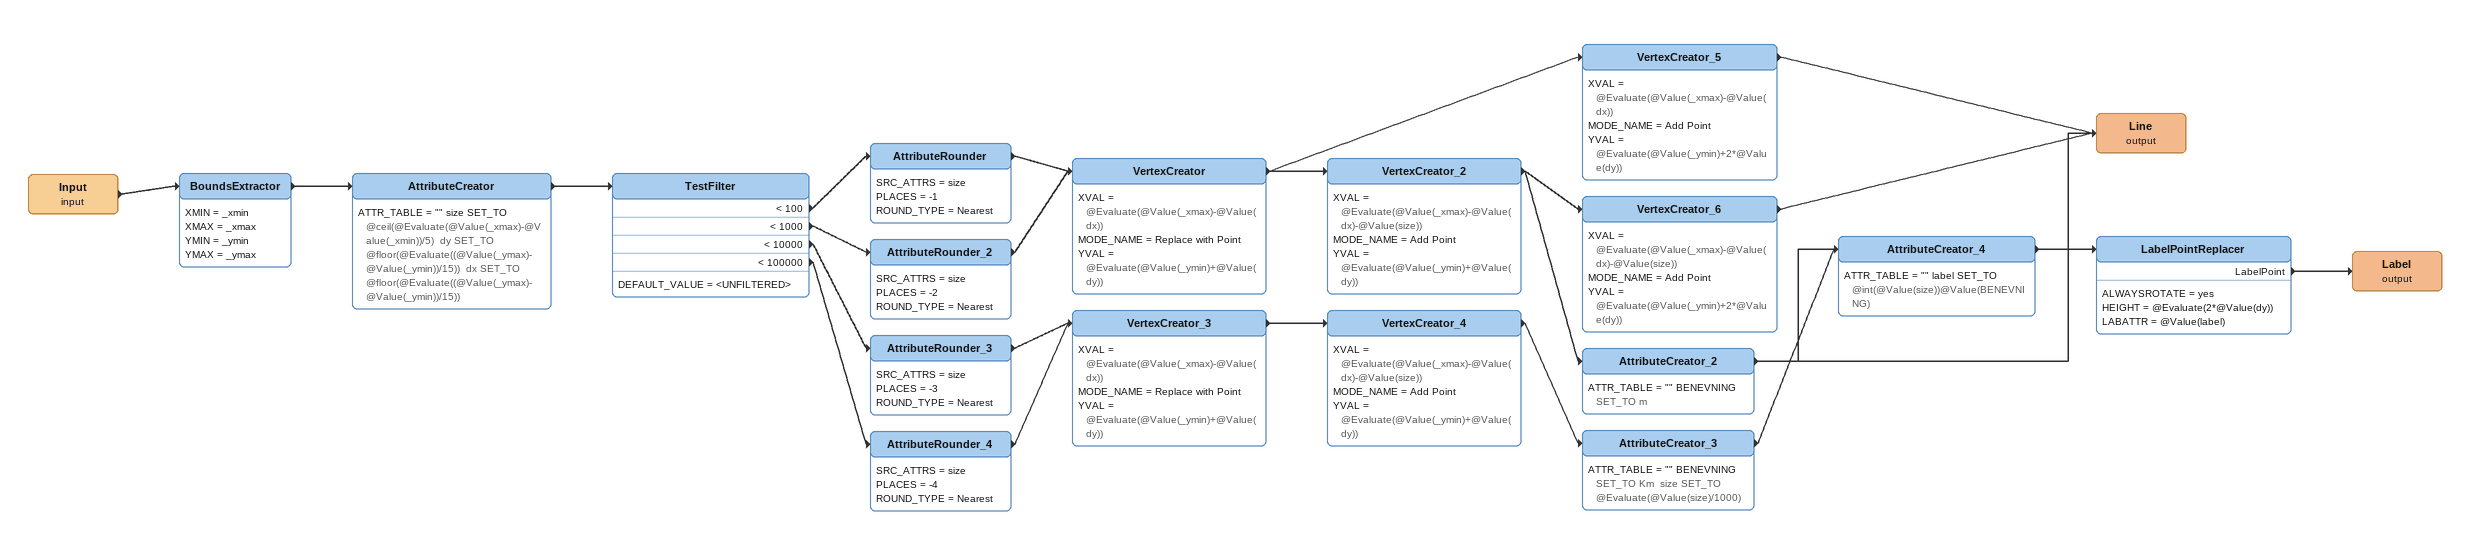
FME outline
Input (input)
    -> BoundsExtractor
BoundsExtractor
    XMIN = _xmin
    XMAX = _xmax
    YMIN = _ymin
    YMAX = _ymax
    -> AttributeCreator
AttributeCreator
    ATTR_TABLE = "" size SET_TO @ceil(@Evaluate(@Value(_xmax)-@Value(_xmin))/5)  dy SET_TO @floor(@Evaluate((@Value(_ymax)-@Value(_ymin))/15))  dx SET_TO @floor(@Evaluate((@Value(_ymax)-@Value(_ymin))/15))
    -> TestFilter
TestFilter
    DEFAULT_VALUE = <UNFILTERED>
    < 100 -> AttributeRounder
    < 1000 -> AttributeRounder_2
    < 10000 -> AttributeRounder_3
    < 100000 -> AttributeRounder_4
AttributeRounder
    SRC_ATTRS = size
    PLACES = -1
    ROUND_TYPE = Nearest
    -> VertexCreator
AttributeRounder_2
    SRC_ATTRS = size
    PLACES = -2
    ROUND_TYPE = Nearest
    -> VertexCreator
VertexCreator
    XVAL = @Evaluate(@Value(_xmax)-@Value(dx))
    MODE_NAME = Replace with Point
    YVAL = @Evaluate(@Value(_ymin)+@Value(dy))
    -> VertexCreator_2
    -> VertexCreator_5
VertexCreator_5
    XVAL = @Evaluate(@Value(_xmax)-@Value(dx))
    MODE_NAME = Add Point
    YVAL = @Evaluate(@Value(_ymin)+2*@Value(dy))
    -> Line (output)
VertexCreator_2
    XVAL = @Evaluate(@Value(_xmax)-@Value(dx)-@Value(size))
    MODE_NAME = Add Point
    YVAL = @Evaluate(@Value(_ymin)+@Value(dy))
    -> AttributeCreator_2
    -> VertexCreator_6
VertexCreator_6
    XVAL = @Evaluate(@Value(_xmax)-@Value(dx)-@Value(size))
    MODE_NAME = Add Point
    YVAL = @Evaluate(@Value(_ymin)+2*@Value(dy))
    -> Line (output)
AttributeCreator_2
    ATTR_TABLE = "" BENEVNING SET_TO m
    -> Line (output)
    -> AttributeCreator_4
Line (output)
AttributeRounder_3
    SRC_ATTRS = size
    PLACES = -3
    ROUND_TYPE = Nearest
    -> VertexCreator_3
AttributeRounder_4
    SRC_ATTRS = size
    PLACES = -4
    ROUND_TYPE = Nearest
    -> VertexCreator_3
VertexCreator_3
    XVAL = @Evaluate(@Value(_xmax)-@Value(dx))
    MODE_NAME = Replace with Point
    YVAL = @Evaluate(@Value(_ymin)+@Value(dy))
    -> VertexCreator_4
VertexCreator_4
    XVAL = @Evaluate(@Value(_xmax)-@Value(dx)-@Value(size))
    MODE_NAME = Add Point
    YVAL = @Evaluate(@Value(_ymin)+@Value(dy))
    -> AttributeCreator_3
AttributeCreator_3
    ATTR_TABLE = "" BENEVNING SET_TO Km  size SET_TO @Evaluate(@Value(size)/1000)
    -> AttributeCreator_4
AttributeCreator_4
    ATTR_TABLE = "" label SET_TO @int(@Value(size))@Value(BENEVNING)
    -> LabelPointReplacer
LabelPointReplacer
    ALWAYSROTATE = yes
    HEIGHT = @Evaluate(2*@Value(dy))
    LABATTR = @Value(label)
    LabelPoint -> Label (output)
Label (output)
